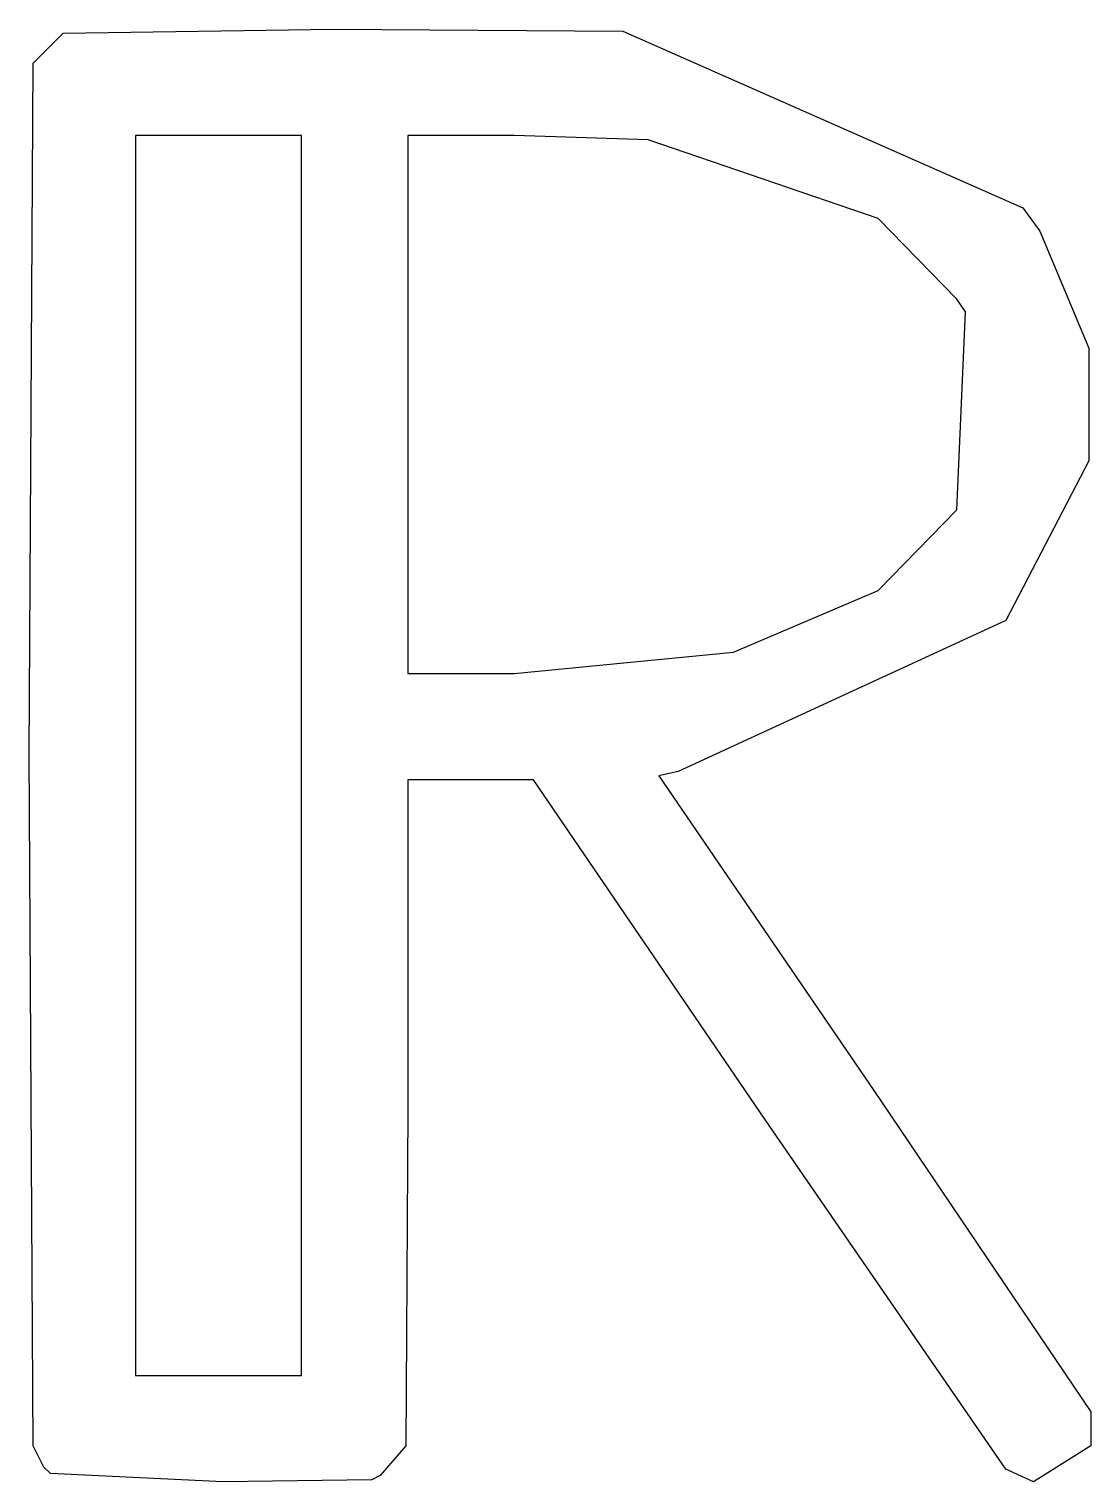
# Model space of a CAD drawing. Extents: x 0.26 to 1.81, y 0 to 2.12.
import ezdxf

# ---------------------------------------------------------------- set-up
doc = ezdxf.new("R2010")
doc.units = 0
doc.layers.add('Layer_1', color=7, linetype='CONTINUOUS')

msp = doc.modelspace()

# ---------------------------------------------------------------- linework, layer by layer
at = {"layer": 'Layer_1', "color": 7}
for points in [[(0.30734, 2.114127), (0.701604, 2.120336), (1.123809, 2.117232), (1.707444, 1.859563), (1.73228, 1.825414), (1.803682, 1.65467), (1.803682, 1.490134), (1.682609, 1.257301), (1.204524, 1.036885), (1.176584, 1.030676), (1.490133, 0.571218), (1.806787, 0.102447), (1.806787, 0.052776), (1.722967, 0.000001), (1.682609, 0.018627), (1.331807, 0.527756), (0.993422, 1.024467), (0.900289, 1.024467), (0.81026, 1.024467), (0.81026, 0.543278), (0.807156, 0.052776), (0.769902, 0.009314), (0.757484, 0.003105), (0.540173, 0.000001), (0.288713, 0.012418), (0.2794, 0.021732), (0.263878, 0.052776), (0.257669, 1.061721), (0.263878, 2.070665), (0.30734, 2.114127)], [(0.655038, 1.061721), (0.655038, 1.965114), (0.533964, 1.965114), (0.412891, 1.965114), (0.412891, 1.061721), (0.412891, 0.155223), (0.533964, 0.155223), (0.655038, 0.155223), (0.655038, 1.061721)], [(1.161062, 1.958905), (0.965482, 1.965114), (0.81026, 1.965114), (0.81026, 1.573954), (0.81026, 1.17969), (0.965482, 1.17969), (1.28524, 1.210734), (1.496342, 1.300763), (1.611207, 1.418732), (1.623624, 1.707445), (1.611207, 1.726072), (1.496342, 1.844041), (1.161062, 1.958905)]]:
    msp.add_lwpolyline(points, dxfattribs=at)

doc.saveas('drawing.dxf')
